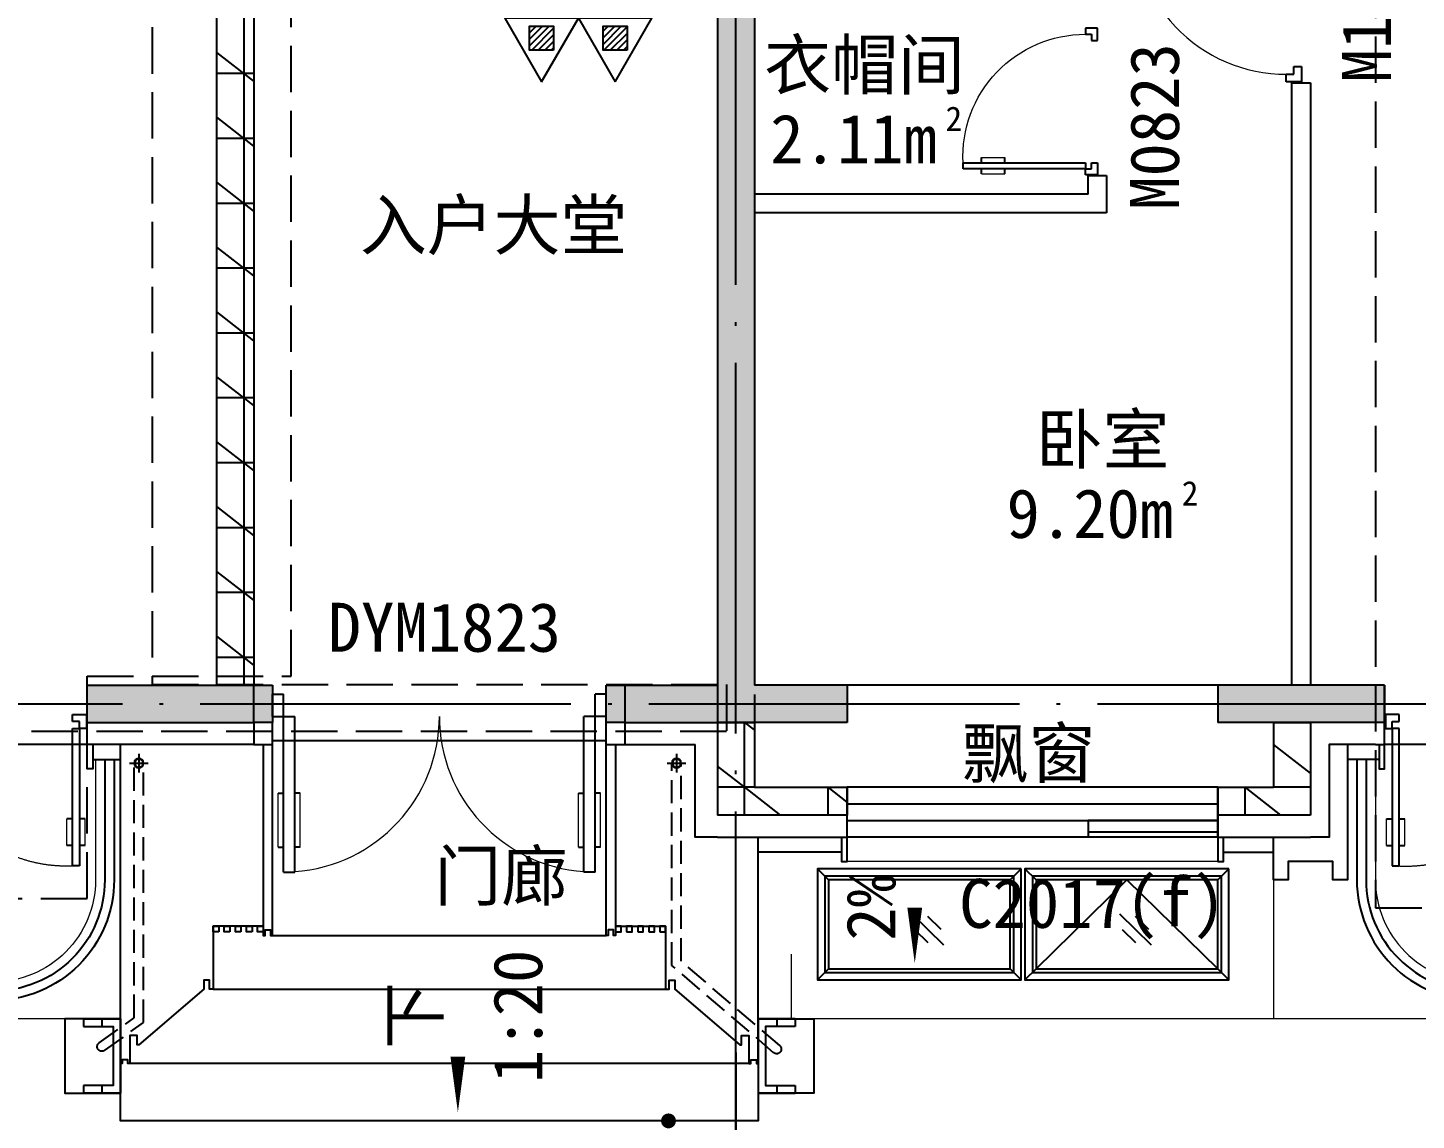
# Model space of a CAD drawing. Extents: x -46233 to 84150, y 109350 to 390860.
# Drawn here: x 35332 to 42823, y 116153 to 122048 of the extents above; entities that cross this region are included whole.
import ezdxf
from ezdxf.xclip import XClip

# ---------------------------------------------------------------- set-up
doc = ezdxf.new("R2010")
doc.units = 0
doc.header["$LTSCALE"] = 1000
doc.header["$MEASUREMENT"] = 0
doc.header["$XCLIPFRAME"] = 0
for name, pattern in [('3#-轴线$1$DOTE', [2.42, 2, -0.2, 0.02, -0.2]), ('3#楼首层线脚$0$DASH', [0.35, 0.25, -0.1]), ('DASH', [0.35, 0.25, -0.1])]:
    doc.linetypes.add(name, pattern=pattern)
doc.layers.get('Defpoints').update_dxf_attribs({"color": 4, "linetype": 'DASH'})
for name, color, linetype in [('120-J-MC$0$A-DOOR', 51, 'Continuous'), ('120-J-MC$0$A-WALL-CONC', 9, 'Continuous'), ('120-J-MC$0$A-WALL-INSL', 241, 'Continuous'), ('120-墙体$0$120-墙体$0$A-COLU-CONC-HATC', 204, 'Continuous'), ('120-墙体$0$120-墙体$0$A-WALL-BLOK', 131, 'Continuous'), ('120-墙体$0$120-墙体$0$A-WALL-CONC', 9, 'Continuous'), ('120-墙体-首层$0$120-墙体-首层$0$A-COLU-CONC-HATC', 204, 'Continuous'), ('120-墙体-首层$0$A-WALL-BLOK', 131, 'Continuous'), ('120-文字-首反$0$A-ANNO-TEXT', 7, 'Continuous'), ('125-J-MC$0$A-DOOR', 51, 'Continuous'), ('125-J-MC$0$A-WALL-BLOK', 131, 'Continuous'), ('125-J-MC$0$A-WALL-INSL', 241, 'Continuous'), ('125-J-MC-首层$0$A-ANNO-HATC-SOLD', 252, 'Continuous'), ('125-J-MC-首层$0$A-COLU-CONC-HATC', 204, 'Continuous'), ('125-J-MC-首层$0$A-DOOR', 51, 'Continuous'), ('125-J-MC-首层$0$A-FLOR-HRAL', 71, 'Continuous'), ('125-J-MC-首层$0$A-WALL-BLOK', 131, 'Continuous'), ('125-J-MC-首层$0$A-WALL-INSL', 241, 'Continuous'), ('125-MC编号-首层反$0$A-ANNO-TEXT', 255, 'Continuous'), ('125-墙体$0$125-墙体$0$A-COLU-CONC-HATC', 204, 'Continuous'), ('125-墙体$0$125-墙体$0$A-DOOR', 51, 'Continuous'), ('125-墙体$0$125-墙体$0$A-WALL-BLOK', 131, 'Continuous'), ('125-墙体$0$125-墙体$0$A-WALL-CONC', 9, 'Continuous'), ('125-文字-标反$0$A-ANNO-TEXT', 7, 'Continuous'), ('125-核心筒-首层南入$0$A-COLU-CONC-HATC', 204, 'Continuous'), ('125-核心筒-首层南入$0$A-DOOR', 51, 'Continuous'), ('125-核心筒-首层南入$0$A-WALL-CONC', 9, 'Continuous'), ('125-核心筒-首层南入$0$A-WALL-INSL', 241, 'Continuous'), ('125-核心筒-首层南入$0$EQUIP_消防', 7, 'Continuous'), ('3#-轴号$0$A-ANNO-AXIS-CIRC', 3, 'Continuous'), ('3#-轴线$1$A-ANNO-DOTE', 10, '3#-轴线$1$DOTE'), ('3#楼首层线脚$0$1#2#住宅楼 平面图$0$A-00-HX-113-wall-01Y$0$SUPF', 151, 'Continuous'), ('3#楼首层线脚$0$110-XJ-1F-1#$0$00-看线', 251, 'Continuous'), ('3#楼首层线脚$0$110-XJ-1F-1#$0$1#2#住宅楼 平面图$0$A-00-HX-113-wall-01Y$0$HRAL', 31, 'Continuous'), ('3#楼首层线脚$0$3#楼首层线脚$0$A-FLOR-STRS', 51, 'Continuous'), ('3#楼首层线脚$0$A-00-HX-113-wall-01Y$0$HRAL', 31, 'Continuous'), ('3#楼首层线脚$0$A-DOOR', 51, 'Continuous'), ('3#楼首层线脚$0$A-DRAN', 243, 'Continuous'), ('3#楼首层线脚$0$A-DRAN-SYMB', 243, 'Continuous'), ('3#楼首层线脚$0$A-FLOR-UNDR', 177, 'Continuous'), ('3#楼首层线脚$0$bolibeiban剖', 4, 'Continuous'), ('3#楼首层线脚$1$A-FLOR-STRS', 51, 'Continuous'), ('A-ANNO-NOTE', 3, 'Continuous'), ('A-ANNO-SYMB', 3, 'Continuous'), ('A-ANNO-TEXT', 255, 'Continuous'), ('A-DRAN-SYMB', 243, 'Continuous'), ('公区-MC编号-首反$0$A-ANNO-TEXT', 255, 'Continuous'), ('公区-文字-首反$0$A-ANNO-SYMB', 3, 'Continuous'), ('公区-文字-首反$0$A-ANNO-TEXT', 7, 'Continuous')]:
    doc.layers.add(name, color=color, linetype=linetype)
for name, color, linetype, lineweight in [('3#楼首层线脚$0$1#2#住宅楼 平面图$0$A-00-15-1#-PM-2F$0$00-装饰-看', 46, 'Continuous', 5), ('3#楼首层线脚$0$A-00-15-1#-PM-2F$0$00-装饰-看', 46, 'Continuous', 5), ('3#楼首层线脚$0$A-00-15-4#-PM-TF$0$00-装饰-看', 46, 'Continuous', 5), ('A-00-15-1#-PM-2F$0$00-装饰-看', 46, 'Continuous', 5)]:
    doc.layers.add(name, color=color, linetype=linetype, lineweight=lineweight)
doc.styles.add('120-文字-首反$0$Standard', font='')
doc.styles.add('125-MC编号-首层反$0$Standard', font='')
doc.styles.add('125-文字-标反$0$Standard', font='')
doc.styles.add('_TCH_DIM', font='')
doc.styles.get("Standard").update_dxf_attribs({"font": ''})
doc.styles.add('公区-MC编号-首反$0$Standard', font='')
doc.styles.add('公区-文字-首反$0$_TCH_DIM', font='')
doc.styles.add('公区-文字-首反$0$Standard', font='')
doc.styles.get('120-文字-首反$0$Standard').set_extended_font_data('SimSun')
doc.styles.get('125-MC编号-首层反$0$Standard').set_extended_font_data('SimSun')
doc.styles.get('125-文字-标反$0$Standard').set_extended_font_data('SimSun')
doc.styles.get('_TCH_DIM').set_extended_font_data('SimSun')
doc.styles.get('Standard').set_extended_font_data('SimSun')
doc.styles.get('公区-MC编号-首反$0$Standard').set_extended_font_data('SimSun')
doc.styles.get('公区-文字-首反$0$_TCH_DIM').set_extended_font_data('SimSun')
doc.styles.get('公区-文字-首反$0$Standard').set_extended_font_data('SimSun')
pattern_1 = [(0, (0, 0), (0, 350), []), (37.875, (400, 0), (-169.6153, 218.0767), []), (90, (400, 0), (-450, 3e-14), [])]

# ---------------------------------------------------------------- blocks, each defined once
blk = doc.blocks.new('125-核心筒-首层南入$0$$ATTACHMENT$00000214')
h = blk.add_hatch()
h.set_pattern_fill('ANSI31', color=256, scale=200, style=0)
h.set_pattern_definition([(45, (-38543.802, -6842.639), (-17.67767, 17.67767), [])])
h.paths.add_polyline_path([(-64.9, 1.9), (64.9, 1.9), (64.9, -127.9), (-64.9, -127.9)])
for points in [[(0, 171.8), (-198.4, -171.8), (198.4, -171.8)], [(-64.9, 1.9), (64.9, 1.9), (64.9, -127.9), (-64.9, -127.9)]]:
    blk.add_lwpolyline(points, close=True)
blk = doc.blocks.new('125-核心筒-首层南入$0$$DorLib2D$00000011')
for p, q in [((-0.4667, 0.4709), (-0.4667, -0.0625)), ((-0.4667, 0.4709), (-0.4333, 0.4709)), ((-0.4333, 0.4709), (-0.4333, 0.0042)), ((0.4333, 0.4709), (0.4333, 0.0042)), ((0.4667, 0.4709), (0.4333, 0.4709)), ((0.4667, 0.4709), (0.4667, -0.0625)), ((-0.4833, 0.3962), (-0.4667, 0.3962)), ((-0.4167, 0.3962), (-0.4333, 0.3962)), ((0.4167, 0.3962), (0.4333, 0.3962)), ((0.4833, 0.3962), (0.4667, 0.3962)), ((-0.4833, 0.2346), (-0.4667, 0.2346)), ((-0.4167, 0.2346), (-0.4333, 0.2346)), ((0.4167, 0.2346), (0.4333, 0.2346)), ((0.4833, 0.2346), (0.4667, 0.2346)), ((-0.5, 0.0042), (-0.4333, 0.0042)), ((-0.5, 0.0042), (-0.5, -0.0625)), ((0.5, 0.0042), (0.4333, 0.0042)), ((0.5, 0.0042), (0.5, -0.0625)), ((-0.5, -0.0625), (-0.4667, -0.0625)), ((0.5, -0.0625), (0.4667, -0.0625))]:
    blk.add_line(p, q)
at = {"lineweight": 13}
for p, q in [((-0.4833, 0.3962), (-0.4833, 0.2346)), ((-0.4167, 0.3962), (-0.4167, 0.2346)), ((0.4167, 0.3962), (0.4167, 0.2346)), ((0.4833, 0.3962), (0.4833, 0.2346))]:
    blk.add_line(p, q, dxfattribs=at)
for centre, start, end in [((-0.4667, 0.0042), 0, 85.904), ((0.4667, 0.0042), 94.096, 180)]:
    blk.add_arc(centre, 0.4667, start, end, dxfattribs=at)
blk = doc.blocks.new('125-核心筒-首层南入')
at = {"layer": '125-核心筒-首层南入$0$A-COLU-CONC-HATC'}
for points in [[(0, -33.3), (-100, -100), (-100, -3900), (0, -3966.7), (100, -3900), (100, -100)], [(-100, -3900), (-100, -4100), (0, -4100), (0, -3966.7)], [(0, -3966.7), (0, -4100), (100, -4100), (100, -3900)], [(600, -4100), (700, -4100), (700, -3900), (600, -3900)], [(2600, -3900), (2500, -3900), (2500, -4100), (2600, -4100)]]:
    blk.add_hatch(color=256, dxfattribs=at).paths.add_polyline_path(points)
at = {"layer": '125-核心筒-首层南入$0$A-WALL-CONC'}
for p, q in [((-100, -100), (-100, -3900)), ((100, -100), (100, -3900)), ((-100, -3900), (-100, -3900)), ((100, -3900), (100, -3900)), ((700, -3900), (600, -3900)), ((700, -4100), (700, -3900)), ((2600, -3900), (2500, -3900)), ((2500, -3900), (2500, -4100)), ((-100, -4100), (0, -4100)), ((0, -4100), (100, -4100)), ((600, -4100), (700, -4100)), ((2500, -4100), (2600, -4100))]:
    blk.add_line(p, q, dxfattribs=at)
at = {"layer": '125-核心筒-首层南入$0$A-WALL-INSL'}
for p, q in [((700, -4220), (700, -4100)), ((2500, -4220), (2500, -4100)), ((700, -4220), (600, -4220)), ((2600, -4220), (2500, -4220))]:
    blk.add_line(p, q, dxfattribs=at)
for points in [[(600, -4100), (600, -4220), (220, -4220.1)], [(2600, -4100), (2600, -4220), (3500, -4220)]]:
    blk.add_lwpolyline(points, dxfattribs=at)
at = {"layer": '125-核心筒-首层南入$0$A-DOOR', "xscale": -1800, "yscale": 1800, "zscale": 320, "rotation": 180}
blk.add_blockref('125-核心筒-首层南入$0$$DorLib2D$00000011', (1600, -4060), dxfattribs=at)
at = {"layer": '125-核心筒-首层南入$0$EQUIP_消防', "linetype": 'ByBlock', "yscale": -1, "rotation": 359.999999996578}
for p in [(651.6, -471.8), (1048.4, -471.8)]:
    blk.add_blockref('125-核心筒-首层南入$0$$ATTACHMENT$00000214', p, dxfattribs=at)
blk = doc.blocks.new('120-墙体')
at = {"layer": '120-墙体$0$120-墙体$0$A-COLU-CONC-HATC'}
for points in [[(-9050, -11200), (-9050, -11000), (-9550, -11000), (-9550, -11200)], [(-6600, -11200), (-6600, -11000), (-7050, -11000), (-7050, -11200)], [(-6150, -11000), (-6600, -11000), (-6600, -11200), (-6150, -11200)]]:
    blk.add_hatch(color=256, dxfattribs=at).paths.add_polyline_path(points)
at = {"layer": '120-墙体$0$120-墙体$0$A-WALL-BLOK'}
for p, q in [((-6650, -7750), (-6650, -11000)), ((-6550, -11000), (-6550, -7750))]:
    blk.add_line(p, q, dxfattribs=at)
at = {"layer": '120-墙体$0$120-墙体$0$A-WALL-CONC'}
for p, q in [((-9050, -11000), (-9550, -11000)), ((-6600, -11000), (-7050, -11000)), ((-7050, -11200), (-7050, -11000)), ((-6150, -11000), (-6600, -11000)), ((-6150, -11200), (-6150, -11000)), ((-9050, -11200), (-9550, -11200)), ((-6600, -11200), (-7050, -11200)), ((-6150, -11200), (-6600, -11200))]:
    blk.add_line(p, q, dxfattribs=at)
blk.add_lwpolyline([(-9050, -11000), (-9050, -11200)], dxfattribs=at)
at = {"layer": 'Defpoints'}
blk.add_lwpolyline([(-7800, 100), (-7800, -3300), (-7050, -3300), (-7050, -4700), (-8350, -4700), (-8350, -7200), (-9550, -7200), (-9550, -11200)], dxfattribs=at)
blk = doc.blocks.new('120-墙体-首层')
at = {"layer": '120-墙体-首层$0$120-墙体-首层$0$A-COLU-CONC-HATC'}
h = blk.add_hatch(dxfattribs=at)
h.set_pattern_fill('空心砖', color=256, scale=100, style=0)
h.set_pattern_definition(pattern_1)
h.paths.add_polyline_path([(-6850, -11000), (-6850, -6900), (-7050, -6900), (-7050, -11000)])
at = {"layer": '120-墙体-首层$0$A-WALL-BLOK'}
for p, q in [((-7050, -6900), (-7050, -11000)), ((-6850, -11000), (-6850, -6900)), ((-7050, -11000), (-6850, -11000))]:
    blk.add_line(p, q, dxfattribs=at)
at = {"layer": 'Defpoints'}
blk.add_lwpolyline([(-9600, -10995), (-9600, -11250), (750, -11250), (750, -4850), (250, -4850), (250, 270), (-7850, 270), (-7850, -3350), (-6800, -3350), (-6800, -6400), (-6500, -6400), (-6500, -10995)], close=True, dxfattribs=at)
ref = blk.add_blockref('120-墙体', (0, 0))
XClip(ref).set_block_clipping_path([(-9600, -10995), (-9600, -11250), (750, -11250), (750, -4850), (250, -4850), (250, 270), (-7850, 270), (-7850, -3350), (-6800, -3350), (-6800, -6400), (-6500, -6400), (-6500, -10995)])
blk = doc.blocks.new('120-文字-首反')
at = {"layer": '120-文字-首反$0$A-ANNO-TEXT', "style": '120-文字-首反$0$Standard'}
for s, height, p in [('卧室', 264.35, (-8398.4, 5652.2)), ('CF6F', 264.35, (-6697.8, 5652.2)), ('厨房', 264.35, (-5752.7, 5652.2)), ('卧室', 264.35, (-3715.1, 5652.2)), ('WC12F', 264.35, (-9693.9, 3188.9)), ('卫生间', 264.35, (-8748.7, 3188.9)), ('餐厅', 264.35, (-5343.3, 1634.2)), ('WC13F', 264.35, (-9693.9, 1315)), ('卫生间', 264.35, (-8748.7, 1315)), ('卧室', 264.35, (-9083.2, -2206.6)), ('起居室', 264.35, (-5533.8, -2206.6)), ('(', 264.3, (-9627.4, -2606.6)), ('含衣帽间', 264.35, (-9438.4, -2606.6)), (')', 264.3, (-7926.1, -2606.6))]:
    blk.add_text(s, height=height, dxfattribs=at).set_placement(p)
at = {"layer": 'Defpoints', "style": '120-文字-首反$0$Standard'}
for s, height, p in [('2', 132.2, (-7610.9, 5427.2)), ('2', 132.2, (-5435.6, 5427.2)), ('2', 132.2, (-2927.6, 5427.2)), ('8.10m', 264.35, (-8556, 5252.2)), ('7.13m', 264.35, (-6380.7, 5252.2)), ('7.50m', 264.35, (-3872.7, 5252.2)), ('2', 132.2, (-8245.5, 2963.9)), ('2.70m', 264.35, (-9190.7, 2788.9)), ('2', 132.2, (-4453.2, 1409.2)), ('14.35m', 264.35, (-5587.3, 1234.2)), ('2', 132.2, (-8245.5, 1090)), ('4.24m', 264.35, (-9190.7, 915)), ('2', 132.2, (-4453.2, -2431.6)), ('17.22m', 264.35, (-5587.3, -2606.6)), ('13.33m', 264.35, (-9335.3, -3006.6)), ('2', 132.2, (-8201.2, -2831.6))]:
    blk.add_text(s, height=height, dxfattribs=at).set_placement(p)
blk = doc.blocks.new('125-文字-标反')
at = {"layer": '125-文字-标反$0$A-ANNO-TEXT', "style": '125-文字-标反$0$Standard'}
for s, p in [('衣帽间', (153.3, -684.1)), ('卧室', (1617.8, -2705.1))]:
    blk.add_text(s, height=264.35, dxfattribs=at).set_placement(p)
at = {"layer": 'Defpoints', "style": '125-文字-标反$0$Standard'}
for s, height, p in [('2.11m', 264.35, (185.4, -1084.1)), ('2', 132.2, (1130.6, -909.1)), ('9.20m', 264.35, (1460.1, -3105.1)), ('2', 132.2, (2405.3, -2930.1))]:
    blk.add_text(s, height=height, dxfattribs=at).set_placement(p)
blk = doc.blocks.new('公区-文字-首反')
at = {"layer": '公区-文字-首反$0$A-ANNO-SYMB'}
blk.add_lwpolyline([(-1500, -5194.4, 0, 0, 0), (-1500, -6203, 0, 80, 0), (-1500, -5903, 0, 0, 0)], format="xyseb", dxfattribs=at)
at = {"layer": '公区-文字-首反$0$A-ANNO-TEXT', "style": '公区-文字-首反$0$Standard'}
for s, p in [('入户大堂', (-2028.3, -1548.8)), ('门廊', (-1626.6, -5060.3))]:
    blk.add_text(s, height=264.35, dxfattribs=at).set_placement(p)
at = {"layer": '公区-文字-首反$0$A-ANNO-TEXT', "color": 7, "style": '公区-文字-首反$0$_TCH_DIM'}
for s, height, p in [('1:20', 264.35, (-1045, -6045.8)), ('下', 264.3, (-1605, -5861.9))]:
    blk.add_text(s, height=height, rotation=90, dxfattribs=at).set_placement(p)
blk = doc.blocks.new('125-墙体$0$125-墙体$0$$DorLib2D$00000009')
for p, q in [((0.4129, 0.9053), (0.4129, 0.0807)), ((0.4541, 0.9053), (0.4129, 0.9053)), ((0.4541, 0.0807), (0.4541, 0.9053)), ((0.4129, 0.7822), (0.378, 0.7822)), ((0.489, 0.7822), (0.4541, 0.7822)), ((0.4129, 0.6235), (0.378, 0.6235)), ((0.489, 0.6235), (0.4541, 0.6235)), ((-0.4941, 0.0807), (-0.4529, 0.0807)), ((-0.4941, -0.0018), (-0.4941, 0.0807)), ((-0.4529, 0.0807), (-0.4529, 0.0395)), ((0.4129, 0.0807), (0.4541, 0.0807)), ((0.4953, 0.0807), (0.4541, 0.0807)), ((0.4541, 0.0807), (0.4541, 0.0395)), ((0.4953, -0.0018), (0.4953, 0.0807)), ((-0.4529, 0.0395), (-0.4117, 0.0395)), ((-0.4117, 0.0395), (-0.4117, -0.0018)), ((0.4541, 0.0395), (0.4129, 0.0395)), ((0.4129, 0.0395), (0.4129, -0.0018)), ((-0.4941, -0.0018), (-0.4941, -0.0018)), ((-0.4117, -0.0018), (-0.4941, -0.0018)), ((0.4129, -0.0018), (0.4953, -0.0018)), ((0.4953, -0.0018), (0.4953, -0.0018))]:
    blk.add_line(p, q)
at = {"lineweight": 13}
for p, q in [((0.378, 0.7822), (0.378, 0.6235)), ((0.489, 0.7822), (0.489, 0.6235))]:
    blk.add_line(p, q, dxfattribs=at)
blk.add_arc((0.3716, 0.0817), 0.8246, 87.13397, 180.07167, dxfattribs=at)
blk = doc.blocks.new('125-墙体')
at = {"layer": '125-墙体$0$125-墙体$0$A-COLU-CONC-HATC'}
for points in [[(6950, -11200), (7400, -11200), (7400, -11000), (6950, -11000)], [(7400, -11000), (7400, -11200), (7850, -11200), (7850, -11000)], [(9850, -11000), (9850, -11200), (10350, -11200), (10350, -11000)]]:
    blk.add_hatch(color=256, dxfattribs=at).paths.add_polyline_path(points)
at = {"layer": '125-墙体$0$125-墙体$0$A-WALL-BLOK'}
for p, q in [((7450, -7750), (7350, -7750)), ((7350, -7750), (7350, -11000)), ((7450, -11000), (7450, -7750)), ((8550, -8250), (8450, -8250)), ((8450, -8250), (8450, -8450)), ((8550, -8350), (8550, -8250)), ((8550, -8350), (10350, -8350)), ((10350, -8350), (10350, -8450)), ((8450, -8450), (10350, -8450))]:
    blk.add_line(p, q, dxfattribs=at)
at = {"layer": '125-墙体$0$125-墙体$0$A-WALL-CONC'}
for p, q in [((6950, -11000), (7400, -11000)), ((6950, -11000), (6950, -11200)), ((7400, -11000), (7850, -11000)), ((7850, -11000), (7850, -11200)), ((9850, -11000), (10350, -11000)), ((6950, -11200), (7400, -11200)), ((7400, -11200), (7850, -11200)), ((9850, -11200), (10350, -11200))]:
    blk.add_line(p, q, dxfattribs=at)
blk.add_lwpolyline([(9850, -11000), (9850, -11200)], dxfattribs=at)
at = {"layer": 'Defpoints'}
blk.add_lwpolyline([(8600, 100), (8600, -3300), (7850, -3300), (7850, -4700), (9150, -4700), (9150, -7200), (10350, -7200), (10350, -11200)], dxfattribs=at)
at = {"layer": '125-墙体$0$125-墙体$0$A-DOOR', "zscale": 100, "rotation": 270}
for p, xscale, yscale in [((7400, -7250), -1000, 1000), ((8500, -7850), 800, 800)]:
    blk.add_blockref('125-墙体$0$125-墙体$0$$DorLib2D$00000009', p, dxfattribs=dict(at, xscale=xscale, yscale=yscale))
blk = doc.blocks.new('125-MC编号-首层反')
at = {"layer": '125-MC编号-首层反$0$A-ANNO-TEXT', "color": 2, "style": '125-MC编号-首层反$0$Standard'}
for s, p in [('M1023', (3533.6, -647.4)), ('M0823', (2390.7, -1334.7))]:
    blk.add_text(s, height=264.35, rotation=90, dxfattribs=at).set_placement(p)
blk.add_text('C2017', height=264.35, dxfattribs=at).set_placement((1204.7, -5208.9, 0))
blk = doc.blocks.new('3#-1F')
for name in ['公区-文字-首反', '120-文字-首反', '125-文字-标反']:
    blk.add_blockref(name, (31350, -7100))
at = {"xscale": -1}
for name, p in [('125-核心筒-首层南入', (31350, -7100)), ('125-墙体', (41800, 0)), ('120-墙体-首层', (21700, 0))]:
    blk.add_blockref(name, p, dxfattribs=at)
ref = blk.add_blockref('125-MC编号-首层反', (31350, -7100))
XClip(ref).set_block_clipping_path([(0, -6168.0880483337), (10727.8142699024, 8479.8567633183)])
blk = doc.blocks.new('125-J-MC$0$$DorLib2D$00000009')
for p, q in [((0.4129, 0.9053), (0.4129, 0.0807)), ((0.4541, 0.9053), (0.4129, 0.9053)), ((0.4541, 0.0807), (0.4541, 0.9053)), ((0.4129, 0.7822), (0.378, 0.7822)), ((0.489, 0.7822), (0.4541, 0.7822)), ((0.4129, 0.6235), (0.378, 0.6235)), ((0.489, 0.6235), (0.4541, 0.6235)), ((-0.4941, 0.0807), (-0.4529, 0.0807)), ((-0.4941, -0.0018), (-0.4941, 0.0807)), ((-0.4529, 0.0807), (-0.4529, 0.0395)), ((-0.4529, 0.0395), (-0.4117, 0.0395)), ((-0.4117, 0.0395), (-0.4117, -0.0018)), ((0.4129, 0.0807), (0.4541, 0.0807)), ((0.4541, 0.0395), (0.4129, 0.0395)), ((0.4129, 0.0395), (0.4129, -0.0018)), ((0.4953, 0.0807), (0.4541, 0.0807)), ((0.4541, 0.0807), (0.4541, 0.0395)), ((0.4953, -0.0018), (0.4953, 0.0807)), ((-0.4941, -0.0018), (-0.4941, -0.0018)), ((-0.4117, -0.0018), (-0.4941, -0.0018)), ((0.4129, -0.0018), (0.4953, -0.0018)), ((0.4953, -0.0018), (0.4953, -0.0018))]:
    blk.add_line(p, q)
at = {"lineweight": 13}
for p, q in [((0.378, 0.7822), (0.378, 0.6235)), ((0.489, 0.7822), (0.489, 0.6235))]:
    blk.add_line(p, q, dxfattribs=at)
blk.add_arc((0.3716, 0.0817), 0.8246, 87.13397, 180.07167, dxfattribs=at)
blk = doc.blocks.new('125-J-MC')
at = {"layer": '125-J-MC$0$A-DOOR'}
blk.add_line((6050, -11320), (6950, -11320), dxfattribs=at)
at = {"layer": '125-J-MC$0$A-WALL-BLOK'}
blk.add_line((6950, -11200), (6950, -11000), dxfattribs=at)
at = {"layer": '125-J-MC$0$A-WALL-INSL'}
blk.add_lwpolyline([(7849.827914, -11200), (7849.827914, -11320), (6950, -11320), (6950.25, -11200)], dxfattribs=at)
at = {"layer": '125-J-MC$0$A-DOOR', "xscale": 900, "yscale": -900, "zscale": 320}
blk.add_blockref('125-J-MC$0$$DorLib2D$00000009', (6500, -11160), dxfattribs=at)
blk = doc.blocks.new('125-J-MC-首层$0$BGBFG')
at = {"layer": '125-J-MC-首层$0$A-FLOR-HRAL'}
blk.add_lwpolyline([(0, 0), (700, 0), (700, -60), (0, -60)], close=True, dxfattribs=at)
blk.add_lwpolyline([(700, 0), (700, -90)], dxfattribs=at)
blk = doc.blocks.new('125-J-MC-首层$0$$WINLIB2D$00000001')
at = {"color": 0}
for points in [[(-0.5, 0.5), (-0.5, -0.5)], [(-0.5, 0.5), (0.5, 0.5)], [(0.5, -0.5), (0.5, 0.5)], [(0.5, 0.1667), (-0.5, 0.1667)], [(0.5, -0.1667), (-0.5, -0.1667)], [(-0.5, -0.5), (0.5, -0.5)]]:
    blk.add_lwpolyline(points, dxfattribs=at)
blk = doc.blocks.new('125-J-MC-首层')
at = {"layer": '125-J-MC-首层$0$A-COLU-CONC-HATC'}
h = blk.add_hatch(dxfattribs=at)
h.set_pattern_fill('空心砖', color=256, scale=100, style=0)
h.set_pattern_definition(pattern_1)
h.paths.add_polyline_path([(7350, -11200.1), (7350, -11700.1), (7550, -11550.1), (7550, -11200.1)])
h = blk.add_hatch(dxfattribs=at)
h.set_pattern_fill('空心砖', color=256, scale=100, style=0)
h.set_pattern_definition(pattern_1)
h.paths.add_polyline_path([(10350, -11200.1), (10350, -11550.1), (10550, -11700.1), (10550, -11200.1)])
h = blk.add_hatch(dxfattribs=at)
h.set_pattern_fill('空心砖', color=256, scale=100, style=0)
h.set_pattern_definition(pattern_1)
h.paths.add_polyline_path([(7350, -11700.1), (7850, -11700.1), (7850, -11550.1), (7550, -11550.1)])
h = blk.add_hatch(dxfattribs=at)
h.set_pattern_fill('空心砖', color=256, scale=100, style=0)
h.set_pattern_definition(pattern_1)
h.paths.add_polyline_path([(10350, -11550.1), (9850, -11550.1), (9850, -11700.1), (10550, -11700.1)])
at = {"layer": '125-J-MC-首层$0$A-ANNO-HATC-SOLD'}
blk.add_lwpolyline([(7850, -11000), (9850, -11000)], dxfattribs=at)
at = {"layer": '125-J-MC-首层$0$A-WALL-BLOK'}
for p, q in [((7350, -11200.1), (7350, -11700.1)), ((7550, -11200.1), (7350, -11200.1)), ((7550, -11200.1), (7550, -11550.1)), ((10350, -11200.1), (10350, -11550.1)), ((10550, -11200.1), (10350, -11200.1)), ((10550, -11200.1), (10550, -11700.1)), ((7850, -11550.1), (7550, -11550.1)), ((7850, -11700.1), (7850, -11550.1)), ((10350, -11550.1), (9850, -11550.1)), ((9850, -11550.1), (9850, -11700.1)), ((7350, -11700.1), (7850, -11700.1)), ((9850, -11700.1), (10550, -11700.1))]:
    blk.add_line(p, q, dxfattribs=at)
at = {"layer": '125-J-MC-首层$0$A-WALL-INSL'}
for p, q in [((7850, -11820.1), (7850, -11700.1)), ((9850, -11820.1), (9850, -11700.1)), ((7850, -11820.1), (7350, -11820.1)), ((10550, -11820.1), (9850, -11820.1))]:
    blk.add_line(p, q, dxfattribs=at)
for points in [[(6999.8, -11320), (7250, -11320), (7250, -11820.1), (7350, -11820.1)], [(10550, -11820.1), (10670, -11820.1), (10670, -11320.1)]]:
    blk.add_lwpolyline(points, dxfattribs=at)
at = {"layer": 'Defpoints'}
blk.add_lwpolyline([(8650, 270), (8650, -150), (6999.8, -150), (6999.8, -12200), (-250, -12200), (-250, 270)], close=True, dxfattribs=at)
ref = blk.add_blockref('125-J-MC', (0, 0))
XClip(ref).set_block_clipping_path([(8650, 270), (8650, -150), (6999.7500000003, -150), (6999.7500000004, -12200), (-250, -12200), (-250, 270)])
blk.add_blockref('125-J-MC-首层$0$BGBFG', (7850, -11730))
at = {"layer": '125-J-MC-首层$0$A-DOOR', "xscale": -2000, "yscale": -270, "zscale": 270, "rotation": 180}
blk.add_blockref('125-J-MC-首层$0$$WINLIB2D$00000001', (8850, -11685.1), dxfattribs=at)
blk = doc.blocks.new('120-J-MC$0$$DorLib2D$00000009')
for p, q in [((0.4129, 0.9053), (0.4129, 0.0807)), ((0.4541, 0.9053), (0.4129, 0.9053)), ((0.4541, 0.0807), (0.4541, 0.9053)), ((0.4129, 0.7822), (0.378, 0.7822)), ((0.489, 0.7822), (0.4541, 0.7822)), ((0.4129, 0.6235), (0.378, 0.6235)), ((0.489, 0.6235), (0.4541, 0.6235)), ((-0.4941, 0.0807), (-0.4529, 0.0807)), ((-0.4941, -0.0018), (-0.4941, 0.0807)), ((-0.4529, 0.0807), (-0.4529, 0.0395)), ((-0.4529, 0.0395), (-0.4117, 0.0395)), ((-0.4117, 0.0395), (-0.4117, -0.0018)), ((0.4129, 0.0807), (0.4541, 0.0807)), ((0.4541, 0.0395), (0.4129, 0.0395)), ((0.4129, 0.0395), (0.4129, -0.0018)), ((0.4953, 0.0807), (0.4541, 0.0807)), ((0.4541, 0.0807), (0.4541, 0.0395)), ((0.4953, -0.0018), (0.4953, 0.0807)), ((-0.4941, -0.0018), (-0.4941, -0.0018)), ((-0.4117, -0.0018), (-0.4941, -0.0018)), ((0.4129, -0.0018), (0.4953, -0.0018)), ((0.4953, -0.0018), (0.4953, -0.0018))]:
    blk.add_line(p, q)
at = {"lineweight": 13}
for p, q in [((0.378, 0.7822), (0.378, 0.6235)), ((0.489, 0.7822), (0.489, 0.6235))]:
    blk.add_line(p, q, dxfattribs=at)
blk.add_arc((0.3716, 0.0817), 0.8246, 87.13397, 180.07167, dxfattribs=at)
blk = doc.blocks.new('120-J-MC')
at = {"layer": '120-J-MC$0$A-DOOR'}
blk.add_line((-6150, -11320), (-5250, -11320), dxfattribs=at)
at = {"layer": '120-J-MC$0$A-WALL-CONC'}
blk.add_line((-6150, -11200), (-6150, -11000), dxfattribs=at)
at = {"layer": '120-J-MC$0$A-WALL-INSL'}
blk.add_lwpolyline([(-7050, -11200), (-7050, -11320), (-6150, -11320), (-6150, -11200)], dxfattribs=at)
at = {"layer": '120-J-MC$0$A-DOOR', "xscale": -900, "yscale": -900, "zscale": 320}
blk.add_blockref('120-J-MC$0$$DorLib2D$00000009', (-5700, -11160), dxfattribs=at)
blk = doc.blocks.new('120-J-MC-首层')
at = {"layer": 'Defpoints'}
blk.add_lwpolyline([(-6150, -10950), (-7250, -10950), (-7250, 250), (750, 250), (750, -12150), (-6150, -12150)], close=True, dxfattribs=at)
ref = blk.add_blockref('120-J-MC', (0, 0))
XClip(ref).set_block_clipping_path([(-6170.8192622978, -10950), (-7249.9951632023, -10950), (-7249.9951632023, 250), (750, 250), (750, -12150), (-6170.8192622978, -12150)])
blk = doc.blocks.new('3#-轴线')
at = {"layer": '3#-轴线$1$A-ANNO-DOTE'}
for points in [[(31350, -16100), (31350, -7100)], [(-3000, -11100), (45757.3, -11100)]]:
    blk.add_lwpolyline(points, dxfattribs=at)
blk = doc.blocks.new('3#-轴号')
at = {"layer": '3#-轴号$0$A-ANNO-AXIS-CIRC'}
blk.add_line((31350, -13981.5), (31350, -17981.5), dxfattribs=at)
blk = doc.blocks.new('GERTGFRT')
at = {"layer": 'A-ANNO-TEXT'}
blk.add_text('飘窗', height=264.35, dxfattribs=at).set_placement((32568.6, -397.5))
blk = doc.blocks.new('公区-MC编号-首反')
at = {"layer": '公区-MC编号-首反$0$A-ANNO-TEXT', "color": 2, "style": '公区-MC编号-首反$0$Standard'}
blk.add_text('DYM1823', height=264.35, dxfattribs=at).set_placement((-2202.2, -3719.1))
blk = doc.blocks.new('A$C527B6E1A')
at = {"layer": 'A-00-15-1#-PM-2F$0$00-装饰-看', "linetype": 'ByBlock'}
blk.add_lwpolyline([(200.1, 649.9), (200, -200), (-10150.1, -200), (-10150.1, 149.9)], dxfattribs=at)
blk = doc.blocks.new('3#楼首层线脚$0$窗4')
at = {"layer": '3#楼首层线脚$0$A-DOOR'}
for p, q in [((78369.8, 34209.3), (78429.8, 34149.3)), ((79409.8, 34149.3), (79469.8, 34209.3)), ((78919.8, 34149.3), (78429.8, 33669.3)), ((79409.8, 33669.3), (78919.8, 34149.3)), ((78429.8, 33669.3), (78369.8, 33609.3)), ((79409.8, 33669.3), (79469.8, 33609.3))]:
    blk.add_line(p, q, dxfattribs=at)
for points in [[(78369.8, 34209.3), (79469.8, 34209.3), (79469.8, 33609.3), (78369.8, 33609.3)], [(78409.8, 34169.3), (79429.8, 34169.3), (79429.8, 33649.3), (78409.8, 33649.3)], [(78429.8, 34149.3), (79409.8, 34149.3), (79409.8, 33669.3), (78429.8, 33669.3)]]:
    blk.add_lwpolyline(points, close=True, dxfattribs=at)
at = {"layer": '3#楼首层线脚$0$A-FLOR-UNDR'}
for points in [[(78960.4, 33966.5), (78788.9, 33798.5)], [(78875.4, 33953.2), (78803.9, 33883.2)], [(78945.4, 33881.7), (78873.9, 33811.8)]]:
    blk.add_lwpolyline(points, dxfattribs=at)
blk = doc.blocks.new('3#楼首层线脚$0$窗5')
at = {"layer": '3#楼首层线脚$0$A-DOOR'}
for p, q in [((78369.8, 34209.3), (78429.8, 34149.3)), ((79409.8, 34149.3), (79469.8, 34209.3)), ((78429.8, 33669.3), (78369.8, 33609.3)), ((79409.8, 33669.3), (79469.8, 33609.3))]:
    blk.add_line(p, q, dxfattribs=at)
for points in [[(78369.8, 34209.3), (79469.8, 34209.3), (79469.8, 33609.3), (78369.8, 33609.3)], [(78409.8, 34169.3), (79429.8, 34169.3), (79429.8, 33649.3), (78409.8, 33649.3)], [(78429.8, 34149.3), (79409.8, 34149.3), (79409.8, 33669.3), (78429.8, 33669.3)]]:
    blk.add_lwpolyline(points, close=True, dxfattribs=at)
at = {"layer": '3#楼首层线脚$0$A-FLOR-UNDR'}
for points in [[(78960.4, 33966.5), (78788.9, 33798.5)], [(78875.4, 33953.2), (78803.9, 33883.2)], [(78945.4, 33881.7), (78873.9, 33811.8)]]:
    blk.add_lwpolyline(points, dxfattribs=at)
blk = doc.blocks.new('3#楼首层线脚$0$A$C284C191B')
at = {"layer": '3#楼首层线脚$0$A-DRAN-SYMB'}
for p, q in [((-100, 0), (100, 0)), ((0, 100), (0, -100))]:
    blk.add_line(p, q, dxfattribs=at)
for radius in [50, 45]:
    blk.add_circle((0, 0), radius, dxfattribs=at)
blk = doc.blocks.new('3#楼首层线脚')
at = {"layer": '3#楼首层线脚$0$1#2#住宅楼 平面图$0$A-00-15-1#-PM-2F$0$00-装饰-看'}
for points in [[(-3450.1, -4299.9), (-3450, -4949.9, -0.414245), (-4000, -5500), (-6001.4, -5500, -0.414214), (-6551.4, -4950), (-6551.4, -4299.9)], [(3455, -4300), (3454.9, -4949.9, 0.414245), (4004.9, -5500), (5077.5, -5500)]]:
    blk.add_lwpolyline(points, format="xyb", dxfattribs=at)
at = {"layer": '3#楼首层线脚$0$1#2#住宅楼 平面图$0$A-00-HX-113-wall-01Y$0$SUPF'}
for points in [[(-3350.1, -4299.9), (-3350, -4949.9, -0.414243), (-4000, -5600), (-6001.4, -5600, -0.414214), (-6651.4, -4950), (-6651.4, -4299.8)], [(-3400.1, -4299.9), (-3400, -4949.9, -0.414245), (-4000, -5550), (-6001.4, -5550, -0.414214), (-6601.4, -4950), (-6601.4, -4299.9)], [(3355, -4300), (3354.9, -4949.9, 0.414243), (4004.9, -5600), (5077.5, -5600)], [(3405, -4300), (3404.9, -4949.9, 0.414245), (4004.9, -5550), (5077.5, -5550)]]:
    blk.add_lwpolyline(points, format="xyb", dxfattribs=at)
at = {"layer": '3#楼首层线脚$0$110-XJ-1F-1#$0$00-看线'}
for points in [[(2500.5, -5250), (699.5, -5250)], [(2820.4, -5540), (379.6, -5540)], [(-70.4, -5940), (3270.4, -5940)]]:
    blk.add_lwpolyline(points, dxfattribs=at)
at = {"layer": '3#楼首层线脚$0$110-XJ-1F-1#$0$1#2#住宅楼 平面图$0$A-00-HX-113-wall-01Y$0$HRAL'}
for points in [[(649.6, -4220), (649.6, -5250), (659.6, -5250), (659.6, -5220), (689.5, -5220), (689.5, -5250), (699.5, -5250), (699.5, -4220)], [(2550.4, -4220), (2550.4, -5250), (2540.4, -5250), (2540.4, -5220), (2510.5, -5220), (2510.5, -5250), (2500.5, -5250), (2500.5, -4220)], [(2820.4, -5200), (2820.4, -5540), (2840.4, -5540), (2840.4, -5490), (2870.4, -5490), (2870.4, -5540), (3220.4, -5840), (3230.4, -5840), (3230.4, -5790), (3270.4, -5790), (3270.4, -5940), (3280.4, -5940), (3280.4, -5920), (3310.4, -5920), (3310.4, -5940), (3320.4, -5940), (3320.4, -4220)], [(379.6, -5200), (379.6, -5540), (359.6, -5540), (359.6, -5490), (329.6, -5490), (329.6, -5540), (-20.4, -5840), (-30.4, -5840), (-30.4, -5790), (-70.4, -5790), (-70.4, -5940), (-80.4, -5940), (-80.4, -5920), (-110.4, -5920), (-110.4, -5940), (-120.4, -5940), (-120.4, -4720)], [(649.6, -5200), (379.6, -5200)], [(2550.4, -5200), (2820.4, -5200)]]:
    blk.add_lwpolyline(points, dxfattribs=at)
for points in [[(409.6, -5230), (379.6, -5230), (379.6, -5200), (409.6, -5200)], [(469.6, -5230), (439.6, -5230), (439.6, -5200), (469.6, -5200)], [(529.6, -5230), (499.6, -5230), (499.6, -5200), (529.6, -5200)], [(589.6, -5230), (559.6, -5230), (559.6, -5200), (589.6, -5200)], [(649.6, -5230), (619.6, -5230), (619.6, -5200), (649.6, -5200)], [(2550.4, -5230), (2580.4, -5230), (2580.4, -5200), (2550.4, -5200)], [(2610.4, -5230), (2640.4, -5230), (2640.4, -5200), (2610.4, -5200)], [(2670.4, -5230), (2700.4, -5230), (2700.4, -5200), (2670.4, -5200)], [(2730.4, -5230), (2760.4, -5230), (2760.4, -5200), (2730.4, -5200)], [(2790.4, -5230), (2820.4, -5230), (2820.4, -5200), (2790.4, -5200)]]:
    blk.add_lwpolyline(points, close=True, dxfattribs=at)
at = {"layer": '3#楼首层线脚$0$3#楼首层线脚$0$A-FLOR-STRS'}
blk.add_lwpolyline([(-120.4, -5940), (-120.4, -6250.1), (3320.4, -6250.1), (3320.4, -5940)], dxfattribs=at)
at = {"layer": '3#楼首层线脚$0$A-00-15-1#-PM-2F$0$00-装饰-看', "linetype": 'ByBlock'}
for points in [[(-10649.9, -4850), (-10649.7, -5699.9), (-120.4, -5699.9), (-120.4, -5350)], [(-2900, -4950), (-2900, -5699.9)], [(3320.4, -5350), (3320.4, -5700), (10450.6, -5700)]]:
    blk.add_lwpolyline(points, dxfattribs=at)
at = {"layer": '3#楼首层线脚$0$A-00-15-4#-PM-TF$0$00-装饰-看', "color": 251}
blk.add_lwpolyline([(-2600, -4850), (-600, -4850)], dxfattribs=at)
at = {"layer": '3#楼首层线脚$0$A-00-HX-113-wall-01Y$0$HRAL'}
for points in [[(-3470.1, -4220), (-3470.1, -4350), (-3500.1, -4350), (-3500.1, -4220)], [(-3300, -4220), (-3300, -4950), (-3220, -4950), (-3220, -4950), (-3220, -4850), (-2980, -4850), (-2980, -4950), (-2980, -4950), (-2900, -4950), (-2900, -4720.1)], [(3470, -4220), (3470, -4350), (3500, -4350), (3500, -4220)], [(-2600, -4720.1), (-2600, -4850), (-2630, -4850), (-2630, -4720.1)], [(-570, -4720.1), (-570, -4850), (-600, -4850), (-600, -4720.1)]]:
    blk.add_lwpolyline(points, dxfattribs=at)
at = {"layer": '3#楼首层线脚$0$A-DRAN', "linetype": '3#楼首层线脚$0$DASH', "ltscale": 0.5}
for points in [[(-236.3, -5844.2), (295.4, -5388.5), (295.4, -4320)], [(-203.7, -5882.2), (345.4, -5411.5), (345.4, -4320)], [(3406.4, -5870.2), (3195.9, -5719.8), (3195.9, -4319.8)], [(3435.4, -5829.5), (3245.9, -5694.1), (3245.9, -4319.8)]]:
    blk.add_lwpolyline(points, dxfattribs=at)
for centre, start, end in [((3420.9, -5849.8), 234.46771, 54.46771), ((-220, -5863.2), 130.60129, 310.60129)]:
    blk.add_arc(centre, 25, start, end, dxfattribs=at)
at = {"layer": '3#楼首层线脚$0$bolibeiban剖'}
for points in [[(3470, -4220), (3470, -4300), (3320.4, -4300)], [(-3470.1, -4300), (-3300, -4300)], [(-2630, -4799.9), (-2900, -4799.9)], [(-570, -4799.9), (-120.4, -4799.9)]]:
    blk.add_lwpolyline(points, dxfattribs=at)
at = {"layer": '3#楼首层线脚$1$A-FLOR-STRS'}
blk.add_lwpolyline([(700, -4200), (2500, -4200)], dxfattribs=at)
at = {"xscale": 0.5000000000000002, "yscale": 0.5000000000000002, "zscale": 0.5000000000000002, "rotation": 270}
for p in [(320.4, -4319.7), (3220.9, -4319.6)]:
    blk.add_blockref('3#楼首层线脚$0$A$C284C191B', p, dxfattribs=at)
at = {"color": 3}
for name, p in [('3#楼首层线脚$0$窗4', (-81029.5, -39099.2)), ('3#楼首层线脚$0$窗5', (-79909.5, -39099.2))]:
    blk.add_blockref(name, p, dxfattribs=at)
blk = doc.blocks.new('gtgfrtg')
at = {"layer": 'A-DRAN-SYMB'}
for p, q in [((100, 360), (100, 400)), ((200, 360), (200, 400)), ((100, 0), (100, 40)), ((200, 0), (200, 40))]:
    blk.add_line(p, q, dxfattribs=at)
for points in [[(0, 0), (300, 0), (300, 400), (0, 400)], [(200, 0), (0, 0), (0, 400), (200, 400)], [(200, 40), (40, 40), (40, 360), (200, 360)]]:
    blk.add_lwpolyline(points, dxfattribs=at)
blk = doc.blocks.new('vgftvgf')
at = {"rotation": 180}
blk.add_blockref('gtgfrtg', (-120.4, -5700), dxfattribs=at)
at = {"xscale": -1, "rotation": 180}
blk.add_blockref('gtgfrtg', (3320.4, -5700), dxfattribs=at)

msp = doc.modelspace()

# ---------------------------------------------------------------- linework, layer by layer
at = {"layer": 'A-ANNO-NOTE', "const_width": 40}
msp.add_lwpolyline([(38782.2, 116168.7, 1), (38795.8, 116131, 1)], format="xyb", close=True, dxfattribs=at)
at = {"layer": 'A-ANNO-SYMB'}
msp.add_lwpolyline([(40117.6, 117593.4, 0, 0, 0), (40117.6, 117000.8, 0, 80, 0), (40117.6, 117300.8, 0, 0, 0)], format="xyseb", dxfattribs=at)

# ---------------------------------------------------------------- block references
ref = msp.add_blockref('3#-轴号', (7802.7, 130500))
XClip(ref).set_block_clipping_path([(-5302.6810596571, -20379.8573044643), (42220.375390127, 8320.1426955357)])
for name, p in [('3#-1F', (7802.7, 129500)), ('3#-轴线', (7802.7, 129500)), ('公区-MC编号-首反', (39152.7, 122400)), ('A$C527B6E1A', (49602.5, 116900.1)), ('GERTGFRT', (7802.7, 118400))]:
    msp.add_blockref(name, p)
at = {"xscale": -1}
for name, p in [('vgftvgf', (39152.7, 122400)), ('120-J-MC-首层', (29502.7, 129500))]:
    msp.add_blockref(name, p, dxfattribs=at)
ref = msp.add_blockref('3#楼首层线脚', (39152.7, 122400), dxfattribs=dict(xscale=-1))
XClip(ref).set_block_clipping_path([(-10650.0000000043, -6755.5131340523), (10450, 10166.6636911473)])
ref = msp.add_blockref('125-J-MC-首层', (49602.7, 129500), dxfattribs=dict(xscale=-1))
XClip(ref).set_block_clipping_path([(-0.0000000043, -12981.514464924), (41800, 1749.9886954774)])

# ---------------------------------------------------------------- texts
at = {"layer": 'A-ANNO-TEXT', "color": 7, "style": '_TCH_DIM'}
msp.add_text('2%', height=264.35, rotation=90, dxfattribs=at).set_placement((40012.6, 117122.1))
at = {"layer": 'A-ANNO-TEXT', "color": 1}
msp.add_text('(f)', height=264.35, dxfattribs=at).set_placement((41254.7, 117200.3))

doc.saveas('drawing.dxf')
